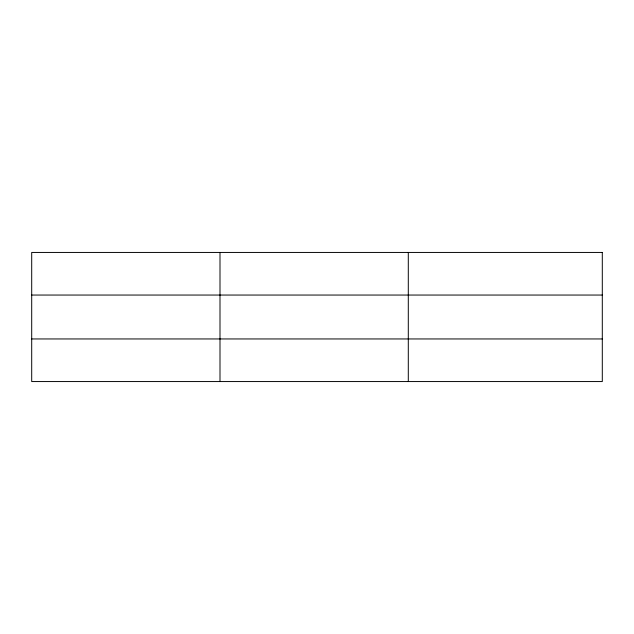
<?xml version="1.0" encoding="UTF-8"?>
<svg xmlns="http://www.w3.org/2000/svg" width="634" height="634" viewBox="0 0 634 634"><rect width="100%" height="100%" fill="white"/><g stroke="black" fill="none" stroke-linecap="round" stroke-linejoin="round"><path stroke-width="0.95" d="M219.998 252.443L219.998 381.557M408.296 252.443L408.296 381.557M31.7 295.048L602.3 295.048M31.7 338.952L602.3 338.952M602.3 252.443L602.3 381.557L31.7 381.557L31.7 252.443L602.3 252.443"/></g></svg>
